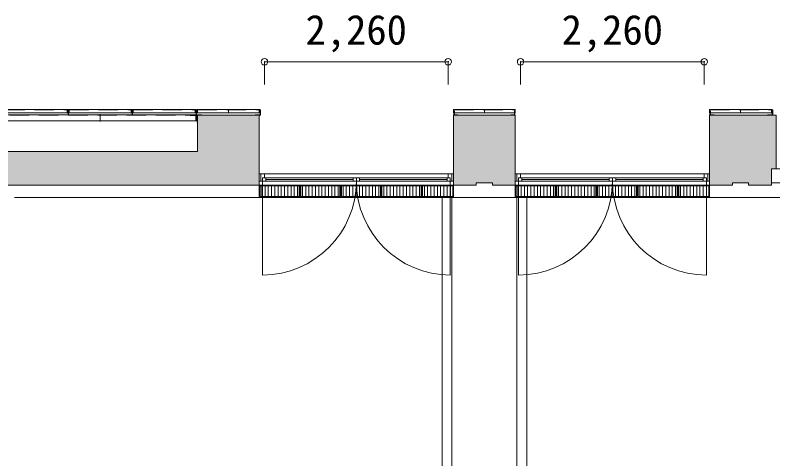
# Model space of a CAD drawing. Units: millimetres at full size, sheet at 1:200; details may follow other scales. Extents: x -96239 to 62349, y -170536 to 17264.
# Drawn here: x -35839 to -26518, y -23861 to -18406 of the extents above; entities that cross this region are included whole.
import ezdxf
from ezdxf.enums import TextEntityAlignment as Align

# ---------------------------------------------------------------- set-up
doc = ezdxf.new("R2010")
doc.units = ezdxf.units.MM
doc.header["$LTSCALE"] = 200
doc.header["$PDMODE"] = 32
doc.header["$PDSIZE"] = 80
doc.linetypes.add('DASHED1', pattern=[1.8, 1.2, -0.6])
for name, color, linetype, lineweight in [('0-1_躯体', 7, 'Continuous', 9), ('0-2_建具', 7, 'Continuous', 9), ('0-6_寸法', 4, 'Continuous', 5), ('0-9_外景', 7, 'Continuous', 9), ('0-C_タイル・側溝', 7, 'Continuous', 9)]:
    doc.layers.add(name, color=color, linetype=linetype, lineweight=lineweight)
doc.styles.add('ＭＳ ゴシック', font='')
doc.styles.get('ＭＳ ゴシック').set_extended_font_data('MS Gothic')

msp = doc.modelspace()

# ---------------------------------------------------------------- linework, layer by layer
at = {"layer": '0-1_躯体'}
for p, q in [((-33596.1, -20081.2), (-33596.1, -19636.2)), ((-30446.1, -20496.2), (-30446.1, -19636.2)), ((-27296.1, -19636.2), (-27296.1, -20496.2)), ((-33596.1, -20081.2), (-35986.1, -20081.2)), ((-26536.1, -20296.2), (-24146.1, -20296.2)), ((-26536.1, -20296.2), (-26536.1, -20496.2)), ((-30446.1, -20356.2), (-32836.1, -20356.2)), ((-27296.1, -20356.2), (-29686.1, -20356.2)), ((-41541.1, -20496.2), (-32836.1, -20496.2)), ((-30446.1, -20496.2), (-30166.1, -20496.2)), ((-30166.1, -20466.2), (-30166.1, -20496.2)), ((-29686.1, -20496.2), (-29966.1, -20496.2)), ((-27296.1, -20496.2), (-27016.1, -20496.2)), ((-27016.1, -20466.2), (-27016.1, -20496.2)), ((-27016.1, -20466.2), (-26816.1, -20466.2)), ((-26816.1, -20466.2), (-26816.1, -20496.2)), ((-26536.1, -20496.2), (-26816.1, -20496.2))]:
    msp.add_line(p, q, dxfattribs=at)
for points in [[(-32836.1, -20496.2), (-32836.1, -19636.2), (-33596.1, -19636.2)], [(-29686.1, -20496.2), (-29686.1, -19636.2), (-30446.1, -19636.2)], [(-27296.1, -19636.2), (-26476.1, -19636.2), (-26476.1, -20296.2)], [(-30166.1, -20466.2), (-29966.1, -20466.2), (-29966.1, -20496.2)]]:
    msp.add_lwpolyline(points, dxfattribs=at)
at = {"layer": '0-1_躯体', "color": 9}
for points in [[(-33596.1, -20081.2), (-32836.1, -20081.2), (-33596.1, -19636.2), (-32836.1, -19636.2)], [(-30446.1, -19636.2), (-30446.1, -20466.2), (-29686.1, -19636.2), (-29686.1, -20466.2)], [(-27296.1, -19636.2), (-27296.1, -20296.2), (-26476.1, -19636.2), (-26476.1, -20296.2)], [(-41541.1, -20496.2), (-32836.1, -20496.2), (-41541.1, -20081.2), (-32836.1, -20081.2)], [(-26536, -20296.2), (-27296.1, -20296.2), (-26536, -20466.2), (-27296.1, -20466.2)], [(-30446.1, -20496.2), (-30446.1, -20466.2), (-30166.1, -20496.2), (-30166.1, -20466.2)], [(-29686.1, -20496.2), (-29966.1, -20496.2), (-29686.1, -20466.2), (-29966.1, -20466.2)], [(-27016.1, -20466.2), (-27016.1, -20496.2), (-27296.1, -20466.2), (-27296.1, -20496.2)], [(-27016.1, -20466.2), (-27016.1, -20496.2), (-27296.1, -20466.2), (-27296.1, -20496.2)], [(-26536.1, -20496.2), (-26816.1, -20496.2), (-26536.1, -20466.2), (-26816.1, -20466.2)], [(-26536.1, -20496.2), (-26816.1, -20496.2), (-26536.1, -20466.2), (-26816.1, -20466.2)]]:
    msp.add_solid(points, dxfattribs=at)
at = {"layer": '0-2_建具'}
for p, q in [((-35964.9, -19566.2), (-33617.4, -19566.2)), ((-35192.4, -19566.2), (-35192.4, -19606.2)), ((-35187.4, -19571.2), (-35182.4, -19571.2)), ((-35182.4, -19636.2), (-35182.4, -19571.2)), ((-35177.4, -19566.2), (-35177.4, -19606.2)), ((-35177.4, -19566.2), (-35177.4, -19606.2)), ((-34404.9, -19566.2), (-34404.9, -19606.2)), ((-34399.9, -19571.2), (-34394.9, -19571.2)), ((-34394.9, -19636.2), (-34394.9, -19571.2)), ((-34389.9, -19566.2), (-34389.9, -19606.2)), ((-33617.4, -19566.2), (-33617.4, -19606.2)), ((-33607.4, -19571.2), (-33612.4, -19571.2)), ((-33612.4, -19706.2), (-33612.4, -19571.2)), ((-33607.4, -19631.2), (-33607.4, -19571.2)), ((-33602.4, -19566.2), (-33602.4, -19606.2)), ((-33602.4, -19566.2), (-32829.9, -19566.2)), ((-33216.1, -19566.2), (-33216.1, -19606.2)), ((-32829.9, -19566.2), (-32829.9, -19606.2)), ((-32824.9, -19571.2), (-32819.9, -19571.2)), ((-32824.9, -19631.2), (-32824.9, -19571.2)), ((-32819.9, -19636.2), (-32819.9, -19571.2)), ((-30446.1, -19566.2), (-29686.1, -19566.2)), ((-30446.1, -19566.2), (-30446.1, -19606.2)), ((-30066.1, -19566.2), (-30066.1, -19606.2)), ((-29686.1, -19566.2), (-29686.1, -19606.2)), ((-27296.1, -19566.2), (-26529.9, -19566.2)), ((-26916.1, -19566.2), (-26916.1, -19606.2)), ((-26529.9, -19566.2), (-26529.9, -19606.2)), ((-26524.9, -19571.2), (-26519.9, -19571.2)), ((-26524.9, -19631.2), (-26524.9, -19571.2)), ((-26519.9, -19636.2), (-26519.9, -19571.2)), ((-35969.9, -19631.2), (-33612.4, -19631.2)), ((-35964.9, -19606.2), (-35192.4, -19606.2)), ((-35247.4, -19631.2), (-35182.4, -19631.2)), ((-35177.4, -19606.2), (-34404.9, -19606.2)), ((-34791.1, -19622.1), (-34791.1, -19715.2)), ((-34459.9, -19631.2), (-34394.9, -19631.2)), ((-34389.9, -19606.2), (-33617.4, -19606.2)), ((-33686.1, -19636.2), (-33686.1, -19641.2)), ((-33596.1, -19636.2), (-33686.1, -19636.2)), ((-33601.1, -19641.2), (-33686.1, -19641.2)), ((-33547.4, -19636.2), (-33612.4, -19636.2)), ((-33547.4, -19631.2), (-33607.4, -19631.2)), ((-33602.4, -19606.2), (-32829.9, -19606.2)), ((-33601.1, -19641.2), (-33601.1, -19726.2)), ((-33596.1, -19636.2), (-33596.1, -19726.2)), ((-33547.4, -19636.2), (-33547.4, -19631.2)), ((-32884.9, -19631.2), (-32824.9, -19631.2)), ((-32884.9, -19636.2), (-32884.9, -19631.2)), ((-32884.9, -19636.2), (-32819.9, -19636.2)), ((-30446.1, -19606.2), (-29686.1, -19606.2)), ((-30441.1, -19636.2), (-30441.1, -19586.2)), ((-30436.1, -19586.2), (-30441.1, -19586.2)), ((-30391.1, -19636.2), (-30441.1, -19636.2)), ((-30436.1, -19631.2), (-30436.1, -19586.2)), ((-30391.1, -19631.2), (-30436.1, -19631.2)), ((-30391.1, -19636.2), (-30391.1, -19631.2)), ((-29741.1, -19631.2), (-29696.1, -19631.2)), ((-29741.1, -19636.2), (-29741.1, -19631.2)), ((-29741.1, -19636.2), (-29691.1, -19636.2)), ((-29691.1, -19636.2), (-29691.1, -19586.2)), ((-27291.1, -19636.2), (-27291.1, -19586.2)), ((-27286.1, -19586.2), (-27291.1, -19586.2)), ((-27241.1, -19636.2), (-27291.1, -19636.2)), ((-27286.1, -19631.2), (-27286.1, -19586.2)), ((-27241.1, -19631.2), (-27286.1, -19631.2)), ((-27241.1, -19636.2), (-27241.1, -19631.2)), ((-26584.9, -19631.2), (-26524.9, -19631.2)), ((-26584.9, -19636.2), (-26584.9, -19631.2)), ((-26584.9, -19636.2), (-26519.9, -19636.2)), ((-35969.9, -19706.2), (-33612.4, -19706.2)), ((-33596.1, -19726.2), (-33601.1, -19726.2)), ((-26536, -20296.2), (-26536, -20466.2)), ((-26536, -20296.2), (-24166.1, -20296.2)), ((-26536, -20296.2), (-26536, -20466.2)), ((-32836.1, -20446.2), (-32836.1, -20356.2)), ((-32771.1, -20356.2), (-32836.1, -20356.2)), ((-32836.1, -20446.2), (-32836.1, -20356.2)), ((-32816.1, -20356.2), (-32816.1, -20446.2)), ((-32796.1, -20406.2), (-30486.1, -20406.2)), ((-32771.1, -20406.2), (-32771.1, -20356.2)), ((-32756.1, -20406.2), (-32756.1, -20446.2)), ((-31681.1, -20446.2), (-31681.1, -20406.2)), ((-31681.1, -20446.2), (-31681.1, -20406.2)), ((-31641.1, -20446.2), (-31641.1, -20406.2)), ((-31641.1, -20446.2), (-31641.1, -20406.2)), ((-31601.1, -20446.2), (-31601.1, -20406.2)), ((-30526.1, -20446.2), (-30526.1, -20406.2)), ((-30511.1, -20406.2), (-30511.1, -20356.2)), ((-30511.1, -20356.2), (-30446.1, -20356.2)), ((-30466.1, -20446.2), (-30466.1, -20356.2)), ((-30446.1, -20446.2), (-30446.1, -20356.2)), ((-29686.1, -20446.2), (-29686.1, -20356.2)), ((-29621.1, -20356.2), (-29686.1, -20356.2)), ((-29666.1, -20356.2), (-29666.1, -20446.2)), ((-29646.1, -20406.2), (-27336.1, -20406.2)), ((-29621.1, -20406.2), (-29621.1, -20356.2)), ((-29606.1, -20406.2), (-29606.1, -20446.2)), ((-28531.1, -20446.2), (-28531.1, -20406.2)), ((-28531.1, -20446.2), (-28531.1, -20406.2)), ((-28491.1, -20446.2), (-28491.1, -20406.2)), ((-28491.1, -20446.2), (-28491.1, -20406.2)), ((-28451.1, -20446.2), (-28451.1, -20406.2)), ((-27376.1, -20446.2), (-27376.1, -20406.2)), ((-27376.1, -20446.2), (-27376.1, -20406.2)), ((-27361.1, -20406.2), (-27361.1, -20356.2)), ((-27361.1, -20356.2), (-27296.1, -20356.2)), ((-27361.1, -20406.2), (-27361.1, -20356.2)), ((-27361.1, -20356.2), (-27296.1, -20356.2)), ((-27316.1, -20446.2), (-27316.1, -20356.2)), ((-27316.1, -20446.2), (-27316.1, -20356.2)), ((-27296.1, -20446.2), (-27296.1, -20356.2)), ((-27296.1, -20446.2), (-27296.1, -20356.2)), ((-32796.1, -20446.2), (-32836.1, -20446.2)), ((-32803, -20446.2), (-30446.1, -20446.2)), ((-32756.1, -20426.2), (-31681.1, -20426.2)), ((-31601.1, -20426.2), (-30526.1, -20426.2)), ((-29646.1, -20446.2), (-29686.1, -20446.2)), ((-29653, -20446.2), (-27296.1, -20446.2)), ((-29606.1, -20426.2), (-28531.1, -20426.2)), ((-28451.1, -20426.2), (-27376.1, -20426.2)), ((-26500.8, -20466.2), (-26536, -20466.2))]:
    msp.add_line(p, q, dxfattribs=at)
at = {"layer": '0-2_建具', "linetype": 'DASHED1'}
for p, q in [((-35959.9, -19571.2), (-35197.4, -19571.2)), ((-35197.4, -19571.2), (-35197.4, -19606.2)), ((-35172.4, -19571.2), (-34409.9, -19571.2)), ((-35172.4, -19571.2), (-35172.4, -19606.2)), ((-34409.9, -19571.2), (-34409.9, -19606.2)), ((-34384.9, -19571.2), (-33622.4, -19571.2)), ((-34384.9, -19571.2), (-34384.9, -19606.2)), ((-33622.4, -19571.2), (-33622.4, -19606.2)), ((-33597.4, -19571.2), (-33597.4, -19606.2)), ((-30441.1, -19571.2), (-30441.1, -19606.2)), ((-27291.1, -19571.2), (-26534.9, -19571.2)), ((-27291.1, -19571.2), (-27291.1, -19606.2)), ((-26534.9, -19571.2), (-26534.9, -19606.2)), ((-35906.1, -19636.2), (-33676.1, -19636.2)), ((-33617.4, -19641.4), (-33617.4, -19706.2))]:
    msp.add_line(p, q, dxfattribs=at)
at = {"layer": '0-2_建具', "color": 4, "lineweight": 5}
for p, q in [((-32796.1, -20406.2), (-32796.1, -21601.2)), ((-30486.1, -21601.2), (-30486.1, -20406.2)), ((-29646.1, -20406.2), (-29646.1, -21601.2)), ((-27336.1, -21601.2), (-27336.1, -20406.2))]:
    msp.add_line(p, q, dxfattribs=at)
at = {"layer": '0-2_建具'}
for points in [[(-35247.4, -19636.2), (-35247.4, -19631.2), (-35187.4, -19631.2), (-35187.4, -19571.2)], [(-34459.9, -19636.2), (-34459.9, -19631.2), (-34399.9, -19631.2), (-34399.9, -19571.2)], [(-27296.1, -19566.2), (-27296.1, -19606.2), (-26529.9, -19606.2)], [(-29696.1, -19631.2), (-29696.1, -19586.2), (-29691.1, -19586.2)]]:
    msp.add_lwpolyline(points, dxfattribs=at)
at = {"layer": '0-2_建具', "linetype": 'DASHED1'}
for points in [[(-33597.4, -19571.2), (-32834.9, -19571.2), (-32834.9, -19606.2)], [(-30441.1, -19571.2), (-29691.1, -19571.2), (-29691.1, -19606.2)]]:
    msp.add_lwpolyline(points, dxfattribs=at)
at = {"layer": '0-2_建具', "color": 4, "lineweight": 5}
for centre, start, end in [((-32796.1, -20446.2), 270, 0), ((-30486.1, -20446.2), 180, 270), ((-29646.1, -20446.2), 270, 0), ((-27336.1, -20446.2), 180, 270)]:
    msp.add_arc(centre, 1155, start, end, dxfattribs=at)
at = {"layer": '0-6_寸法'}
for p, q in [((-32771.1, -18978.6), (-30511.1, -18978.6)), ((-32771.1, -18978.6), (-32771.1, -19257.4)), ((-30511.1, -18978.6), (-30511.1, -19257.4)), ((-29621.1, -18978.6), (-29621.1, -19257.4)), ((-29621.1, -18978.6), (-27361.1, -18978.6)), ((-27361.1, -18978.6), (-27361.1, -19257.4))]:
    msp.add_line(p, q, dxfattribs=at)
for p in [(-32771.1, -18978.6), (-30511.1, -18978.6), (-29621.1, -18978.6), (-27361.1, -18978.6)]:
    msp.add_point(p, dxfattribs=at)
at = {"layer": '0-9_外景'}
for p, q in [((-35846.1, -20496.2), (-33316.1, -20496.2)), ((-32836.1, -20446.2), (-32836.1, -20496.2)), ((-30336.1, -20496.2), (-30836.1, -20496.2)), ((-30446.1, -20496.2), (-30166.1, -20496.2)), ((-30166.1, -20466.2), (-29966.1, -20466.2)), ((-30166.1, -20466.2), (-30166.1, -20496.2)), ((-29966.1, -20466.2), (-29966.1, -20496.2)), ((-29686.1, -20496.2), (-29966.1, -20496.2)), ((-26536, -20466.2), (-24146.1, -20466.2)), ((-17956.1, -20646.2), (-35846.1, -20646.2)), ((-30336.1, -20646.2), (-30836.1, -20646.2)), ((-30586.1, -20646.2), (-30586.1, -41636.2)), ((-30466.1, -25101), (-30466.1, -20646.2)), ((-29666.1, -25101), (-29666.1, -20646.2)), ((-29546.1, -20646.2), (-29546.1, -41636.2))]:
    msp.add_line(p, q, dxfattribs=at)
for points in [[(-32836.1, -20446.2), (-30446.1, -20446.2), (-30446.1, -20496.2)], [(-29686.1, -20496.2), (-29686.1, -20446.2), (-27296.1, -20446.2), (-27296.1, -20496.2), (-27016.1, -20496.2), (-27016.1, -20466.2), (-26816.1, -20466.2), (-26816.1, -20496.2), (-26536.1, -20496.2), (-26536.1, -20466.2)]]:
    msp.add_lwpolyline(points, dxfattribs=at)
at = {"layer": '0-C_タイル・側溝'}
for p, q in [((-32836.1, -20496.2), (-32836.1, -20646.2)), ((-32836.1, -20646.2), (-32836.1, -20496.2)), ((-32336.1, -20496.2), (-32836.1, -20496.2)), ((-32836.1, -20646.2), (-32836.1, -20496.2)), ((-32336.1, -20646.2), (-32336.1, -20496.2)), ((-31836.1, -20496.2), (-32336.1, -20496.2)), ((-32336.1, -20646.2), (-32336.1, -20496.2)), ((-32336.1, -20646.2), (-32336.1, -20496.2)), ((-32336.1, -20646.2), (-32336.1, -20496.2)), ((-32336.1, -20646.2), (-32336.1, -20496.2)), ((-31836.1, -20646.2), (-31836.1, -20496.2)), ((-31836.1, -20646.2), (-31836.1, -20496.2)), ((-31336.1, -20496.2), (-31836.1, -20496.2)), ((-31836.1, -20646.2), (-31836.1, -20496.2)), ((-31336.1, -20646.2), (-31336.1, -20496.2)), ((-31336.1, -20646.2), (-31336.1, -20496.2)), ((-30836.1, -20496.2), (-31336.1, -20496.2)), ((-31336.1, -20646.2), (-31336.1, -20496.2)), ((-30836.1, -20646.2), (-30836.1, -20496.2)), ((-30836.1, -20646.2), (-30836.1, -20496.2)), ((-30836.1, -20646.2), (-30836.1, -20496.2)), ((-30446.1, -20496.2), (-30446.1, -20645.8)), ((-29686.1, -20496.2), (-29686.1, -20646.2)), ((-29686.1, -20646.2), (-29686.1, -20496.2)), ((-29186.1, -20496.2), (-29686.1, -20496.2)), ((-29686.1, -20646.2), (-29686.1, -20496.2)), ((-29186.1, -20646.2), (-29186.1, -20496.2)), ((-28686.1, -20496.2), (-29186.1, -20496.2)), ((-29186.1, -20646.2), (-29186.1, -20496.2)), ((-29186.1, -20646.2), (-29186.1, -20496.2)), ((-29186.1, -20646.2), (-29186.1, -20496.2)), ((-29186.1, -20646.2), (-29186.1, -20496.2)), ((-28686.1, -20646.2), (-28686.1, -20496.2)), ((-28686.1, -20646.2), (-28686.1, -20496.2)), ((-28186.1, -20496.2), (-28686.1, -20496.2)), ((-28686.1, -20646.2), (-28686.1, -20496.2)), ((-28186.1, -20646.2), (-28186.1, -20496.2)), ((-28186.1, -20646.2), (-28186.1, -20496.2)), ((-27686.1, -20496.2), (-28186.1, -20496.2)), ((-28186.1, -20646.2), (-28186.1, -20496.2)), ((-27686.1, -20646.2), (-27686.1, -20496.2)), ((-27686.1, -20646.2), (-27686.1, -20496.2)), ((-27686.1, -20646.2), (-27686.1, -20496.2)), ((-27686.1, -20496.2), (-27296.1, -20496.2)), ((-27296.1, -20496.2), (-27296.1, -20645.8)), ((-32826.1, -20636.2), (-32826.1, -20506.2)), ((-32346.1, -20506.2), (-32826.1, -20506.2)), ((-32346.1, -20636.2), (-32346.1, -20506.2)), ((-32326.1, -20636.2), (-32326.1, -20506.2)), ((-31846.1, -20506.2), (-32326.1, -20506.2)), ((-31846.1, -20636.2), (-31846.1, -20506.2)), ((-31826.1, -20636.2), (-31826.1, -20506.2)), ((-31346.1, -20506.2), (-31826.1, -20506.2)), ((-31346.1, -20636.2), (-31346.1, -20506.2)), ((-31326.1, -20636.2), (-31326.1, -20506.2)), ((-30846.1, -20506.2), (-31326.1, -20506.2)), ((-30846.1, -20636.2), (-30846.1, -20506.2)), ((-30826.1, -20636.2), (-30826.1, -20506.2)), ((-30826.1, -20506.2), (-30456.1, -20506.2)), ((-30456.1, -20506.2), (-30456.1, -20636.2)), ((-29676.1, -20636.2), (-29676.1, -20506.2)), ((-29196.1, -20506.2), (-29676.1, -20506.2)), ((-29196.1, -20636.2), (-29196.1, -20506.2)), ((-29176.1, -20636.2), (-29176.1, -20506.2)), ((-28696.1, -20506.2), (-29176.1, -20506.2)), ((-28696.1, -20636.2), (-28696.1, -20506.2)), ((-28676.1, -20636.2), (-28676.1, -20506.2)), ((-28196.1, -20506.2), (-28676.1, -20506.2)), ((-28196.1, -20636.2), (-28196.1, -20506.2)), ((-28176.1, -20636.2), (-28176.1, -20506.2)), ((-27696.1, -20506.2), (-28176.1, -20506.2)), ((-27696.1, -20636.2), (-27696.1, -20506.2)), ((-27676.1, -20636.2), (-27676.1, -20506.2)), ((-27676.1, -20506.2), (-27306.1, -20506.2)), ((-27306.1, -20506.2), (-27306.1, -20636.2)), ((-32336.1, -20646.2), (-32836.1, -20646.2)), ((-32346.1, -20636.2), (-32826.1, -20636.2)), ((-31836.1, -20646.2), (-32336.1, -20646.2)), ((-31846.1, -20636.2), (-32326.1, -20636.2)), ((-31336.1, -20646.2), (-31836.1, -20646.2)), ((-31346.1, -20636.2), (-31826.1, -20636.2)), ((-30836.1, -20646.2), (-31336.1, -20646.2)), ((-30846.1, -20636.2), (-31326.1, -20636.2)), ((-30826.1, -20636.2), (-30456.1, -20636.2)), ((-29186.1, -20646.2), (-29686.1, -20646.2)), ((-29196.1, -20636.2), (-29676.1, -20636.2)), ((-28686.1, -20646.2), (-29186.1, -20646.2)), ((-28696.1, -20636.2), (-29176.1, -20636.2)), ((-28186.1, -20646.2), (-28686.1, -20646.2)), ((-28196.1, -20636.2), (-28676.1, -20636.2)), ((-27686.1, -20646.2), (-28186.1, -20646.2)), ((-27696.1, -20636.2), (-28176.1, -20636.2)), ((-27676.1, -20636.2), (-27306.1, -20636.2))]:
    msp.add_line(p, q, dxfattribs=at)
at = {"layer": '0-C_タイル・側溝', "color": 4, "lineweight": 5}
for p, q in [((-32804.7, -20506.2), (-32804.7, -20636.2)), ((-32764.7, -20506.2), (-32764.7, -20636.2)), ((-32724.7, -20506.2), (-32724.7, -20636.2)), ((-32684.7, -20506.2), (-32684.7, -20636.2)), ((-32644.7, -20506.2), (-32644.7, -20636.2)), ((-32604.7, -20506.2), (-32604.7, -20636.2)), ((-32564.7, -20506.2), (-32564.7, -20636.2)), ((-32524.7, -20506.2), (-32524.7, -20636.2)), ((-32484.7, -20506.2), (-32484.7, -20636.2)), ((-32444.7, -20506.2), (-32444.7, -20636.2)), ((-32404.7, -20506.2), (-32404.7, -20636.2)), ((-32364.7, -20506.2), (-32364.7, -20636.2)), ((-32304.7, -20506.2), (-32304.7, -20636.2)), ((-32264.7, -20506.2), (-32264.7, -20636.2)), ((-32224.7, -20506.2), (-32224.7, -20636.2)), ((-32184.7, -20506.2), (-32184.7, -20636.2)), ((-32144.7, -20506.2), (-32144.7, -20636.2)), ((-32104.7, -20506.2), (-32104.7, -20636.2)), ((-32064.7, -20506.2), (-32064.7, -20636.2)), ((-32024.7, -20506.2), (-32024.7, -20636.2)), ((-31984.7, -20506.2), (-31984.7, -20636.2)), ((-31944.7, -20506.2), (-31944.7, -20636.2)), ((-31904.7, -20506.2), (-31904.7, -20636.2)), ((-31864.7, -20506.2), (-31864.7, -20636.2)), ((-31804.7, -20506.2), (-31804.7, -20636.2)), ((-31764.7, -20506.2), (-31764.7, -20636.2)), ((-31724.7, -20506.2), (-31724.7, -20636.2)), ((-31684.7, -20506.2), (-31684.7, -20636.2)), ((-31644.7, -20506.2), (-31644.7, -20636.2)), ((-31604.7, -20506.2), (-31604.7, -20636.2)), ((-31564.7, -20506.2), (-31564.7, -20636.2)), ((-31524.7, -20506.2), (-31524.7, -20636.2)), ((-31484.7, -20506.2), (-31484.7, -20636.2)), ((-31444.7, -20506.2), (-31444.7, -20636.2)), ((-31404.7, -20506.2), (-31404.7, -20636.2)), ((-31364.7, -20506.2), (-31364.7, -20636.2)), ((-31304.7, -20506.2), (-31304.7, -20636.2)), ((-31264.7, -20506.2), (-31264.7, -20636.2)), ((-31224.7, -20506.2), (-31224.7, -20636.2)), ((-31184.7, -20506.2), (-31184.7, -20636.2)), ((-31144.7, -20506.2), (-31144.7, -20636.2)), ((-31104.7, -20506.2), (-31104.7, -20636.2)), ((-31064.7, -20506.2), (-31064.7, -20636.2)), ((-31024.7, -20506.2), (-31024.7, -20636.2)), ((-30984.7, -20506.2), (-30984.7, -20636.2)), ((-30944.7, -20506.2), (-30944.7, -20636.2)), ((-30904.7, -20506.2), (-30904.7, -20636.2)), ((-30864.7, -20506.2), (-30864.7, -20636.2)), ((-30804.7, -20506.2), (-30804.7, -20636.2)), ((-30764.7, -20506.2), (-30764.7, -20636.2)), ((-30724.7, -20506.2), (-30724.7, -20636.2)), ((-30684.7, -20506.2), (-30684.7, -20636.2)), ((-30644.7, -20506.2), (-30644.7, -20636.2)), ((-30604.7, -20506.2), (-30604.7, -20636.2)), ((-30564.7, -20506.2), (-30564.7, -20636.2)), ((-30524.7, -20506.2), (-30524.7, -20636.2)), ((-30484.7, -20506.2), (-30484.7, -20636.2)), ((-29654.7, -20506.2), (-29654.7, -20636.2)), ((-29614.7, -20506.2), (-29614.7, -20636.2)), ((-29574.7, -20506.2), (-29574.7, -20636.2)), ((-29534.7, -20506.2), (-29534.7, -20636.2)), ((-29494.7, -20506.2), (-29494.7, -20636.2)), ((-29454.7, -20506.2), (-29454.7, -20636.2)), ((-29414.7, -20506.2), (-29414.7, -20636.2)), ((-29374.7, -20506.2), (-29374.7, -20636.2)), ((-29334.7, -20506.2), (-29334.7, -20636.2)), ((-29294.7, -20506.2), (-29294.7, -20636.2)), ((-29254.7, -20506.2), (-29254.7, -20636.2)), ((-29214.7, -20506.2), (-29214.7, -20636.2)), ((-29154.7, -20506.2), (-29154.7, -20636.2)), ((-29114.7, -20506.2), (-29114.7, -20636.2)), ((-29074.7, -20506.2), (-29074.7, -20636.2)), ((-29034.7, -20506.2), (-29034.7, -20636.2)), ((-28994.7, -20506.2), (-28994.7, -20636.2)), ((-28954.7, -20506.2), (-28954.7, -20636.2)), ((-28914.7, -20506.2), (-28914.7, -20636.2)), ((-28874.7, -20506.2), (-28874.7, -20636.2)), ((-28834.7, -20506.2), (-28834.7, -20636.2)), ((-28794.7, -20506.2), (-28794.7, -20636.2)), ((-28754.7, -20506.2), (-28754.7, -20636.2)), ((-28714.7, -20506.2), (-28714.7, -20636.2)), ((-28654.7, -20506.2), (-28654.7, -20636.2)), ((-28614.7, -20506.2), (-28614.7, -20636.2)), ((-28574.7, -20506.2), (-28574.7, -20636.2)), ((-28534.7, -20506.2), (-28534.7, -20636.2)), ((-28494.7, -20506.2), (-28494.7, -20636.2)), ((-28454.7, -20506.2), (-28454.7, -20636.2)), ((-28414.7, -20506.2), (-28414.7, -20636.2)), ((-28374.7, -20506.2), (-28374.7, -20636.2)), ((-28334.7, -20506.2), (-28334.7, -20636.2)), ((-28294.7, -20506.2), (-28294.7, -20636.2)), ((-28254.7, -20506.2), (-28254.7, -20636.2)), ((-28214.7, -20506.2), (-28214.7, -20636.2)), ((-28154.7, -20506.2), (-28154.7, -20636.2)), ((-28114.7, -20506.2), (-28114.7, -20636.2)), ((-28074.7, -20506.2), (-28074.7, -20636.2)), ((-28034.7, -20506.2), (-28034.7, -20636.2)), ((-27994.7, -20506.2), (-27994.7, -20636.2)), ((-27954.7, -20506.2), (-27954.7, -20636.2)), ((-27914.7, -20506.2), (-27914.7, -20636.2)), ((-27874.7, -20506.2), (-27874.7, -20636.2)), ((-27834.7, -20506.2), (-27834.7, -20636.2)), ((-27794.7, -20506.2), (-27794.7, -20636.2)), ((-27754.7, -20506.2), (-27754.7, -20636.2)), ((-27714.7, -20506.2), (-27714.7, -20636.2)), ((-27654.7, -20506.2), (-27654.7, -20636.2)), ((-27614.7, -20506.2), (-27614.7, -20636.2)), ((-27574.7, -20506.2), (-27574.7, -20636.2)), ((-27534.7, -20506.2), (-27534.7, -20636.2)), ((-27494.7, -20506.2), (-27494.7, -20636.2)), ((-27454.7, -20506.2), (-27454.7, -20636.2)), ((-27414.7, -20506.2), (-27414.7, -20636.2)), ((-27374.7, -20506.2), (-27374.7, -20636.2)), ((-27334.7, -20506.2), (-27334.7, -20636.2))]:
    msp.add_line(p, q, dxfattribs=at)

# ---------------------------------------------------------------- texts
at = {"layer": '0-6_寸法', "style": 'ＭＳ ゴシック'}
for p in [(-32266.1, -18878.6), (-29116.1, -18878.6)]:
    msp.add_text('2,260', height=366.6, dxfattribs=at).set_placement(p, align=Align.BOTTOM_LEFT)

doc.saveas('drawing.dxf')
